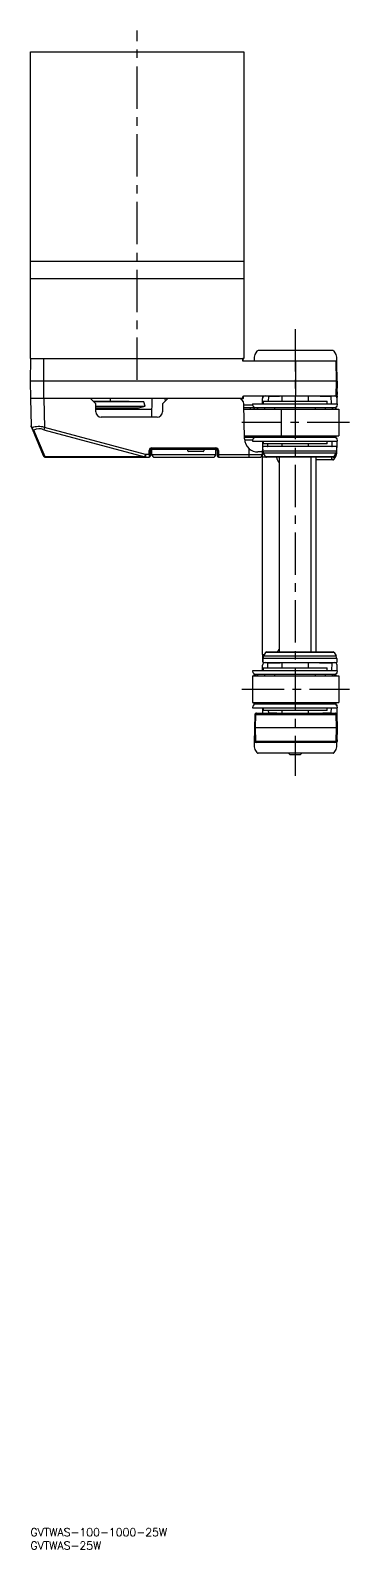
# Model space of a CAD drawing. Extents: x 0 to 1507, y -8 to 562.
# Drawn here: x 0 to 120, y -8 to 562 of the extents above; entities that cross this region are included whole.
import ezdxf

# ---------------------------------------------------------------- set-up
doc = ezdxf.new("R2010")
doc.units = 0
doc.header["$LTSCALE"] = 0.5
doc.linetypes.add('CENTER', pattern=[50.8, 31.75, -6.35, 6.35, -6.35])
for name, color, linetype in [('MSM_CENTER', 1, 'CENTER'), ('MSM_CONTINUOUS', 7, 'CONTINUOUS'), ('MSM_PART_NUMBER', 7, 'CONTINUOUS')]:
    doc.layers.add(name, color=color, linetype=linetype)
doc.styles.get("Standard").update_dxf_attribs({"font": 'txt.shx', "height": 3, "bigfont": 'bigfont.shx'})

msp = doc.modelspace()

# ---------------------------------------------------------------- linework, layer by layer
at = {"layer": 'MSM_CENTER'}
for p, q in [((40.02, 430.5), (40.02, 561.5)), ((99.26, 449.5), (99.26, 282)), ((119.75, 414.5), (79.35, 414.51)), ((79.32, 314.51), (119.72, 314.5))]:
    msp.add_line(p, q, dxfattribs=at)
at = {"layer": 'MSM_CONTINUOUS'}
for p, q in [((-0.01, 438.5), (0.02, 553.5)), ((0.02, 553.5), (80.02, 553.5)), ((80.02, 553.5), (80.02, 438.5)), ((0, 475), (80.02, 475)), ((0, 468.5), (80.02, 468.5)), ((83.98, 439.05), (83.95, 437.5)), ((84.96, 441.25), (84.24, 440.01)), ((113.51, 441.5), (85.39, 441.5)), ((114.65, 440.01), (113.94, 441.25)), ((114.95, 437.5), (114.92, 439.05)), ((-0.01, 438.5), (80.02, 438.5)), ((0.06, 430), (0.21, 438.5)), ((5.06, 423.5), (5.06, 438.5)), ((79.71, 437.5), (79.67, 438.5)), ((114.68, 437.5), (79.71, 437.5)), ((79.91, 437.5), (79.87, 438.31)), ((99.56, 424.5), (99.56, 437.5)), ((114.81, 430), (114.68, 437.5)), ((114.82, 430), (114.95, 437.5)), ((115.06, 430), (114.94, 436.86)), ((0.17, 423.5), (0.06, 430)), ((114.81, 430), (0.06, 430)), ((114.81, 430), (114.71, 424.5)), ((114.72, 424.5), (114.81, 430)), ((114.76, 424.5), (114.86, 430)), ((114.86, 430), (115.06, 430)), ((115.06, 430), (114.96, 424.5)), ((115.01, 427.25), (115.05, 425.01)), ((0.06, 423.5), (0.24, 413.25)), ((79.72, 423.5), (0.06, 423.5)), ((5.06, 423.5), (5.25, 412.68)), ((24.56, 421.5), (22.56, 423.5)), ((23.56, 422.5), (37.02, 422.5)), ((42.61, 422.22), (23.84, 422.22)), ((24.56, 418.5), (24.56, 421.5)), ((30.02, 422.5), (30.02, 423.5)), ((37.02, 422.22), (37.02, 422.5)), ((43.02, 420.67), (42.61, 422.22)), ((45.5, 423.5), (45.38, 416.5)), ((51.56, 423.5), (49.56, 421.5)), ((49.56, 421.5), (49.56, 418.5)), ((50.63, 422.57), (50.61, 423.5)), ((79.71, 423.5), (79.74, 424.3)), ((79.74, 424.3), (79.94, 424.31)), ((79.92, 423.69), (79.94, 424.31)), ((80.09, 424.5), (114.72, 424.5)), ((80.32, 408.41), (80.09, 421.53)), ((83.47, 421.5), (115.04, 421.5)), ((87.06, 424.5), (87.07, 423.99)), ((87.06, 421.5), (87.06, 423.5)), ((87.26, 422.5), (87.26, 421.5)), ((87.26, 422.5), (111.26, 422.5)), ((89.35, 422.5), (89.39, 424.3)), ((93.43, 424.3), (89.39, 424.3)), ((92.4, 424.3), (92.4, 424.5)), ((94.26, 424.5), (94.26, 422.5)), ((104.26, 422.5), (104.26, 424.5)), ((112.73, 424.3), (108.68, 424.3)), ((109.72, 424.5), (109.72, 424.3)), ((111.26, 421.5), (111.26, 422.5)), ((112.73, 424.3), (112.78, 421.5)), ((114.96, 424.5), (114.72, 424.5)), ((115.06, 424.5), (115.05, 425.01)), ((115.06, 424.5), (115.05, 423.99)), ((115.06, 421.5), (115.06, 423.5)), ((24.56, 420.67), (43.02, 420.67)), ((24.56, 420), (40.52, 420)), ((24.56, 419.5), (45.44, 419.5)), ((47.56, 416.5), (26.56, 416.5)), ((32.75, 419.5), (32.75, 420)), ((36.45, 419.5), (36.45, 420)), ((39.08, 419.5), (39.08, 420)), ((40.4, 419.5), (40.4, 420)), ((40.52, 420), (43.02, 420.67)), ((83.34, 421), (80.1, 421)), ((114.71, 420), (80.12, 420)), ((80.13, 419.5), (115.76, 419.5)), ((82.56, 419.5), (82.56, 420)), ((83.81, 420), (83.81, 419.5)), ((83.88, 420), (83.88, 419.5)), ((85.2, 420), (85.2, 419.5)), ((87.83, 420), (87.83, 419.5)), ((91.53, 420), (91.53, 419.5)), ((94.05, 419.5), (94.05, 409.5)), ((106.99, 419.5), (106.99, 420)), ((110.68, 419.5), (110.68, 420)), ((113.32, 419.5), (113.32, 420)), ((114.63, 419.5), (114.63, 420)), ((114.71, 419.5), (114.71, 420)), ((114.88, 420.5), (115.06, 420.5)), ((115.06, 420.5), (115.06, 420.75)), ((115.76, 419.5), (115.76, 409.5)), ((0.31, 412.89), (0.24, 413.25)), ((0.24, 413.25), (0.62, 412.51)), ((0.31, 412.89), (0.62, 412.15)), ((0.62, 412.51), (0.58, 412.32)), ((0.58, 412.32), (0.62, 412.15)), ((0.62, 412.15), (4.8, 402.12)), ((5.49, 401.62), (1.31, 411.65)), ((5.25, 412.68), (5.01, 411.82)), ((5.01, 411.82), (42.95, 401.62)), ((43.19, 402.48), (5.25, 412.68)), ((45.55, 404.99), (69.57, 404.99)), ((45.55, 404.99), (45.55, 404.5)), ((45.55, 404.5), (69.57, 404.5)), ((45.59, 402.48), (45.56, 404.5)), ((69.52, 402.48), (69.56, 404.5)), ((69.57, 404.99), (69.57, 404.5)), ((80.3, 409.5), (115.76, 409.5)), ((80.31, 409), (114.71, 409)), ((80.34, 408), (83.34, 408)), ((82.04, 402.48), (82.08, 404.69)), ((82.56, 409), (82.56, 409.5)), ((83.47, 407.5), (115.04, 407.5)), ((83.81, 409.5), (83.81, 409)), ((83.88, 409.5), (83.88, 409)), ((84.56, 408.99), (84.56, 409)), ((85.2, 409.5), (85.2, 409)), ((87.06, 407.5), (87.06, 405.5)), ((87.18, 403.95), (87.16, 405.5)), ((114.96, 405.5), (87.16, 405.5)), ((87.16, 404.5), (87.16, 404.24)), ((87.17, 404.5), (87.16, 404.5)), ((87.26, 407.5), (87.26, 406.5)), ((111.26, 406.5), (87.26, 406.5)), ((87.83, 409.5), (87.83, 409)), ((89.06, 405.7), (89.07, 406.5)), ((89.06, 405.7), (93.63, 405.7)), ((89.56, 405.5), (89.56, 405.7)), ((91.53, 409.5), (91.53, 409)), ((92.4, 405.5), (92.4, 405.7)), ((94.26, 406.5), (94.26, 405.5)), ((104.26, 405.5), (104.26, 406.5)), ((106.99, 409), (106.99, 409.5)), ((108.48, 405.7), (113.05, 405.7)), ((109.72, 405.5), (109.72, 405.7)), ((110.68, 409), (110.68, 409.5)), ((111.26, 406.5), (111.26, 407.5)), ((112.56, 405.5), (112.56, 405.7)), ((113.02, 407.5), (113.05, 405.7)), ((113.32, 409), (113.32, 409.5)), ((114.63, 409), (114.63, 409.5)), ((114.71, 409), (114.71, 409.5)), ((115.06, 408.5), (114.88, 408.5)), ((114.93, 403.95), (114.96, 405.5)), ((114.93, 402.95), (114.96, 404.5)), ((114.96, 404.5), (114.94, 404.5)), ((115.06, 408.25), (115.06, 408.5)), ((115.06, 405.5), (115.06, 407.5)), ((42.95, 401.62), (5.49, 401.62)), ((5.72, 401.5), (44.51, 401.5)), ((45.02, 402.48), (43.19, 402.48)), ((43.19, 402.48), (43.19, 401.5)), ((44.52, 402.48), (44.51, 401.5)), ((44.52, 402.48), (44.55, 404.01)), ((44.55, 404.01), (45.05, 404.01)), ((45.02, 402.48), (45.01, 401.99)), ((45.02, 402.48), (45.05, 404.01)), ((45.59, 402.48), (69.52, 402.48)), ((46.59, 401.5), (68.52, 401.5)), ((59.05, 403.9), (59.05, 404.01)), ((64.86, 403.7), (59.25, 403.7)), ((65.06, 404.01), (65.06, 403.9)), ((70.07, 404.01), (70.09, 402.48)), ((70.57, 404.01), (70.07, 404.01)), ((70.09, 402.48), (87.04, 402.48)), ((70.09, 402.48), (70.1, 401.99)), ((70.57, 404.01), (70.59, 402.48)), ((70.59, 402.48), (70.6, 401.5)), ((70.6, 401.5), (86.04, 401.5)), ((82.04, 401.5), (82.04, 402.48)), ((87.06, 403.5), (85.32, 403.5)), ((87.06, 403.5), (87.04, 402.48)), ((87.06, 401.5), (87.1, 404.01)), ((113.52, 401.5), (87.06, 401.5)), ((87.06, 327.5), (87.06, 401.5)), ((87.18, 403.95), (114.93, 403.95)), ((88.16, 401.75), (87.45, 402.98)), ((114.66, 402.98), (87.45, 402.98)), ((88.16, 401.75), (113.95, 401.75)), ((92.06, 401.75), (92.06, 401.5)), ((93.26, 401.5), (93.26, 328.5)), ((105.26, 328.5), (105.26, 401.5)), ((107.06, 401.5), (107.06, 328.5)), ((113.39, 400.5), (107.06, 400.5)), ((112.92, 401.51), (112.92, 400.5)), ((113.09, 400.64), (113.18, 400.71)), ((113.18, 400.71), (113.25, 400.73)), ((113.25, 400.73), (113.33, 400.74)), ((113.33, 400.74), (113.95, 400.75)), ((113.95, 401.75), (114.66, 402.98)), ((113.95, 400.75), (114.66, 401.98)), ((114.66, 401.98), (114.63, 401.98)), ((114.93, 402.95), (114.91, 402.94)), ((87.06, 327.5), (87.1, 324.99)), ((87.06, 327.5), (87.73, 327.5)), ((87.18, 326.05), (87.16, 324.5)), ((114.93, 326.05), (87.18, 326.05)), ((88.16, 328.25), (87.45, 327.02)), ((87.45, 327.02), (114.66, 327.02)), ((113.95, 328.25), (88.16, 328.25)), ((88.6, 328.5), (113.52, 328.5)), ((113.95, 328.25), (114.66, 327.02)), ((114.93, 326.05), (114.96, 324.5)), ((83.36, 319.5), (115.76, 319.5)), ((83.36, 319.5), (83.36, 309.5)), ((83.47, 321.5), (115.04, 321.5)), ((83.84, 320), (83.84, 319.5)), ((114.68, 320), (83.84, 320)), ((83.88, 320), (83.88, 319.5)), ((85.2, 320), (85.2, 319.5)), ((87.06, 321.5), (87.06, 323.5)), ((87.16, 324.5), (114.96, 324.5)), ((87.26, 322.5), (87.26, 321.5)), ((87.26, 322.5), (111.26, 322.5)), ((87.83, 320), (87.83, 319.5)), ((93.63, 324.3), (89.06, 324.3)), ((89.09, 322.5), (89.06, 324.3)), ((89.56, 324.5), (89.56, 324.3)), ((91.53, 320), (91.53, 319.5)), ((92.4, 324.5), (92.4, 324.3)), ((94.26, 324.3), (94.26, 322.5)), ((104.26, 322.5), (104.26, 324.3)), ((106.99, 319.5), (106.99, 320)), ((113.05, 324.3), (108.48, 324.3)), ((109.72, 324.5), (109.72, 324.3)), ((110.68, 319.5), (110.68, 320)), ((111.26, 321.5), (111.26, 322.5)), ((112.56, 324.5), (112.56, 324.3)), ((113.05, 324.3), (113, 321.5)), ((113.32, 319.5), (113.32, 320)), ((114.63, 319.5), (114.63, 320)), ((114.68, 319.5), (114.68, 320)), ((114.88, 320.5), (115.06, 320.5)), ((115.06, 321.5), (115.06, 323.5)), ((115.06, 320.5), (115.06, 320.75)), ((115.76, 319.5), (115.76, 309.5)), ((83.36, 309.5), (115.76, 309.5)), ((83.84, 309.5), (83.84, 309)), ((83.84, 309), (114.68, 309)), ((83.88, 309.5), (83.88, 309)), ((85.2, 309.5), (85.2, 309)), ((87.83, 309.5), (87.83, 309)), ((91.53, 309.5), (91.53, 309)), ((106.99, 309), (106.99, 309.5)), ((110.68, 309), (110.68, 309.5)), ((113.32, 309), (113.32, 309.5)), ((114.63, 309), (114.63, 309.5)), ((114.68, 309), (114.68, 309.5)), ((115.06, 308.5), (114.88, 308.5)), ((115.06, 308.25), (115.06, 308.5)), ((83.47, 307.5), (115.04, 307.5)), ((84.14, 305.01), (83.96, 294.5)), ((84.14, 294.7), (84.29, 305.01)), ((84.29, 305.01), (114.73, 305.01)), ((84.39, 305.01), (84.3, 300)), ((84.64, 305.5), (114.47, 305.5)), ((87.06, 307.5), (87.06, 305.5)), ((87.26, 307.5), (87.26, 306.5)), ((111.26, 306.5), (87.26, 306.5)), ((89.39, 305.7), (89.37, 306.5)), ((89.39, 305.7), (92.4, 305.7)), ((92.4, 305.5), (92.4, 305.7)), ((94.26, 306.5), (94.26, 305.5)), ((104.26, 305.5), (104.26, 306.5)), ((109.72, 305.7), (112.73, 305.7)), ((109.72, 305.7), (109.72, 305.5)), ((111.26, 306.5), (111.26, 307.5)), ((112.76, 307.5), (112.73, 305.7)), ((114.47, 305.5), (114.4, 305.5)), ((114.81, 300), (114.73, 305.01)), ((114.96, 294.5), (114.77, 305.01)), ((114.97, 305.01), (115.06, 300)), ((115.06, 305.5), (115.06, 307.5)), ((84.3, 300), (84.39, 294.99)), ((114.81, 300), (84.3, 300)), ((114.73, 294.99), (114.81, 300)), ((114.86, 300), (115.06, 300)), ((115.06, 300), (114.97, 294.99)), ((115.05, 296.01), (115.02, 297.75)), ((83.96, 294.5), (83.98, 292.95)), ((114.96, 294.5), (83.96, 294.5)), ((84.25, 291.99), (84.97, 290.75)), ((114.73, 294.99), (84.39, 294.99)), ((113.51, 290.5), (85.4, 290.5)), ((96.76, 290.5), (97.26, 290)), ((101.26, 290), (101.76, 290.5)), ((113.95, 290.75), (114.66, 291.99)), ((114.58, 294.5), (114.58, 294.99)), ((114.58, 294.7), (114.78, 294.7)), ((114.78, 294.7), (114.76, 294.56)), ((114.93, 292.95), (114.96, 294.5)), ((114.95, 294.86), (114.97, 294.99)), ((115.06, 295.5), (115.05, 296.01)), ((115.06, 295.5), (115.05, 294.99)), ((97.26, 290), (101.26, 290))]:
    msp.add_line(p, q, dxfattribs=at)
for centre, radius, start, end in [((85.98, 439.01), 2, 150, 179), ((85.39, 441), 0.5, 90, 150), ((113.51, 441), 0.5, 30, 90), ((112.92, 439.01), 2, 1, 30), ((79.67, 438.3), 0.2, 2.5, 90), ((78.09, 421.5), 2, 1, 90), ((79.72, 423.7), 0.2, 270, 357.5), ((80.15, 423.99), 0.516, 97.0991, 142.2974), ((80.14, 424.3), 0.2, 90.0007, 177.5001), ((83.47, 421.3), 0.2, 90, 188.8499), ((88.06, 423.5), 1, 90, 180), ((87.57, 424), 0.5, 181, 202.8292), ((93.24, 424.33), 0.191, 352.7199, 62.0398), ((108.86, 424.33), 0.18, 111.5854, 188.6836), ((114.06, 423.5), 1, 0, 90), ((114.55, 424), 0.5, 337.1708, 359), ((115.04, 421.3), 0.2, 351.1501, 90), ((26.56, 418.5), 2, 180, 270), ((47.56, 418.5), 2, 270, 0), ((84.76, 421.5), 1.5, 188.8499, 270), ((113.76, 421.5), 1.5, 270, 351.1501), ((3.17, 406.05), 6.95, 72.6566, 111.5832), ((1.72, 412.69), 1.11, 189.0775, 248.5082), ((1.39, 412.5), 0.849, 204.0979, 264.1172), ((3.34, 407.65), 4.49, 68.1795, 116.9565), ((45.55, 403.99), 1, 89.9999, 178.9999), ((45.55, 404), 0.5, 90.0085, 178.9917), ((58.55, 404), 0.5, 1, 90), ((65.56, 404), 0.5, 90, 179), ((69.57, 403.99), 1, 1.0001, 90.0001), ((69.57, 404), 0.5, 1.0083, 89.9915), ((85.32, 408.5), 5, 181, 229.5938), ((85.29, 408.43), 4.93, 229.3023, 270.2916), ((83.47, 407.7), 0.2, 171.1501, 270), ((84.76, 407.5), 1.5, 90, 171.1501), ((88.06, 405.5), 1, 180, 206.8599), ((88.86, 405.7), 0.2, 270, 359), ((93.81, 405.67), 0.183, 172.8588, 251.5207), ((108.3, 405.68), 0.187, 289.4263, 6.1942), ((113.25, 405.7), 0.2, 181, 270), ((113.76, 407.5), 1.5, 8.8499, 90), ((114.06, 405.5), 1, 333.1401, 0), ((115.04, 407.7), 0.2, 270, 8.8499), ((5.58, 402.46), 0.849, 204.0977, 264.1166), ((5.72, 402.5), 1, 202.6199, 270), ((5.74, 401.83), 0.328, 219.8023, 267.0683), ((-65.66, 431.63), 112.69, 344.5533, 345.0091), ((43.21, 401.83), 0.328, 219.8011, 267.0688), ((44.51, 402), 0.5, 269.9999, 358.9999), ((46.59, 402.5), 1, 181, 270), ((59.25, 403.9), 0.2, 181, 270), ((64.86, 403.9), 0.2, 270, 359), ((68.52, 402.5), 1, 270, 359), ((70.6, 402), 0.5, 181.0001, 270.0001), ((86.04, 402.5), 1, 270.0001, 358.9999), ((87.6, 404), 0.5, 147.6091, 179), ((89.21, 403.99), 2.02, 181.1695, 209.8305), ((88.59, 402), 0.496, 209.7115, 269.3405), ((96.97, 402.4), 4.75, 190.9316, 218.5693), ((113.31, 401.14), 0.557, 224.4958, 242.547), ((113.08, 400.67), 0.0393, 226.5069, 285.171), ((113.4, 401.06), 0.559, 269.2819, 326.3675), ((113.52, 402), 0.496, 270.6595, 330.2885), ((112.94, 403), 1.97, 328.8813, 358.3075), ((114.68, 406.24), 3.3, 269.2129, 274.0307), ((112.91, 403.99), 2.02, 330.1695, 358.8305), ((87.6, 325), 0.5, 181, 208.5599), ((89.19, 326.02), 2.01, 150.0768, 178.9232), ((88.59, 328), 0.496, 89.7088, 150.2913), ((96.97, 326.6), 4.75, 141.4307, 156.1531), ((113.52, 328), 0.496, 29.7083, 90.2916), ((112.91, 326.01), 2.02, 1.1696, 29.8303), ((83.47, 321.3), 0.2, 90, 188.8499), ((84.76, 321.5), 1.5, 188.8499, 270), ((88.06, 323.5), 1, 90, 180), ((88.86, 324.3), 0.2, 1, 90), ((93.8, 324.33), 0.171, 105.095, 190.5255), ((94.06, 324.3), 0.2, 0, 90), ((104.46, 324.3), 0.2, 90, 180), ((108.32, 324.34), 0.163, 346.8371, 77.5424), ((113.25, 324.3), 0.2, 90, 179), ((113.76, 321.5), 1.5, 270, 351.1501), ((114.06, 323.5), 1, 0, 90), ((115.04, 321.3), 0.2, 351.1501, 90), ((83.47, 307.7), 0.2, 171.1501, 270), ((84.76, 307.5), 1.5, 90, 171.1501), ((113.76, 307.5), 1.5, 8.8499, 90), ((115.04, 307.7), 0.2, 270, 8.8499), ((84.64, 305), 0.5, 90, 179), ((84.79, 305), 0.5, 89.9226, 179.0394), ((84.89, 305), 0.501, 89.9045, 178.8941), ((114.22, 305), 0.501, 1.1052, 90.0962), ((114.27, 305), 0.5, 1, 90), ((114.47, 305), 0.5, 1, 90.1208), ((114.06, 305.5), 1, 335.0321, 0), ((85.98, 292.99), 2, 181, 210), ((84.49, 294.69), 0.352, 178.1826, 211.7235), ((84.89, 295), 0.501, 181.1052, 270.0962), ((85.4, 291), 0.5, 210, 270), ((113.51, 291), 0.5, 270, 330), ((114.22, 295), 0.501, 269.9045, 358.894), ((112.93, 292.99), 2, 330, 359), ((114.67, 294.57), 0.0852, 309.6482, 358.346), ((114.55, 295), 0.5, 324.133, 359), ((114.65, 295.99), 0.399, 326.6908, 3.0117)]:
    msp.add_arc(centre, radius, start, end, dxfattribs=at)

# ---------------------------------------------------------------- texts
at = {"layer": 'MSM_PART_NUMBER'}
for s, p in [('GVTWAS-100-1000-25W', (0, -3)), ('GVTWAS-25W', (0, -8))]:
    msp.add_text(s, height=3, dxfattribs=at).set_placement(p)

doc.saveas('drawing.dxf')
